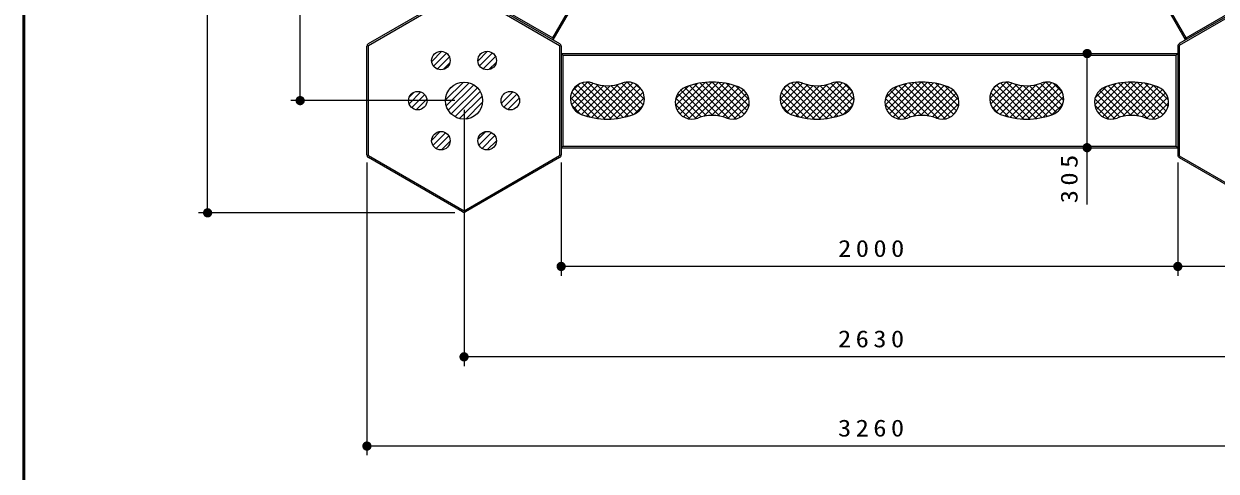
# Model space of a CAD drawing. Units: millimetres on the paper, scale 1:30. Extents: x 55 to 420, y -309 to -40.
# Drawn here: x 55 to 183.9, y -182.8 to -134.4 of the extents above; entities that cross this region are included whole.
import ezdxf

# ---------------------------------------------------------------- set-up
doc = ezdxf.new("R2010")
doc.units = ezdxf.units.MM
doc.layers.add('LY_1', color=7, linetype='Continuous', lineweight=13)
doc.layers.add('LY_4', color=7, linetype='Continuous', lineweight=13)
doc.styles.add('ＭＳ ゴシック', font='')
doc.styles.get('ＭＳ ゴシック').set_extended_font_data('MS Gothic')

# ---------------------------------------------------------------- blocks, each defined once
blk = doc.blocks.new('filled_dot')
at = {"color": 0, "linetype": 'Continuous', "lineweight": -2, "const_width": 1.25}
blk.add_lwpolyline([(-0.625, 0, 1), (0.625, 0, 1)], format="xyb", close=True, dxfattribs=at)

msp = doc.modelspace()

# ---------------------------------------------------------------- linework, layer by layer
at = {"layer": 'LY_1'}
for p, q in [((74.869, -154.847), (74.869, -54.676)), ((84.872, -142.722), (84.872, -66.801)), ((112.181, -135.943), (145.348, -78.497)), ((180.665, -135.943), (147.499, -78.497)), ((92.257, -136.756), (102.59, -130.79)), ((102.59, -130.79), (112.923, -136.756)), ((103.665, -131.026), (112.181, -135.943)), ((190.257, -130.79), (179.923, -136.756)), ((180.665, -135.943), (189.181, -131.026)), ((112.181, -135.943), (112.242, -136.171)), ((180.604, -136.171), (180.665, -135.943)), ((92.257, -148.688), (92.257, -136.756)), ((99.095, -138.493), (100.191, -137.397)), ((99.296, -138.999), (100.697, -137.598)), ((104.091, -138.446), (105.144, -137.394)), ((104.274, -138.971), (105.668, -137.576)), ((112.923, -136.756), (112.923, -148.688)), ((113.09, -137.639), (113.257, -137.806)), ((113.257, -137.806), (113.257, -147.639)), ((113.257, -137.806), (179.59, -137.806)), ((169.953, -153.957), (169.953, -137.639)), ((179.757, -137.639), (179.59, -137.806)), ((179.59, -147.639), (179.59, -137.806)), ((179.923, -136.756), (179.923, -148.688)), ((99.692, -139.31), (101.008, -137.995)), ((100.352, -139.357), (101.055, -138.654)), ((104.658, -139.294), (105.992, -137.96)), ((105.286, -139.373), (106.071, -138.588)), ((96.649, -143.06), (97.928, -141.781)), ((100.591, -142.654), (102.521, -140.723)), ((100.67, -143.282), (103.15, -140.802)), ((100.887, -143.772), (103.639, -141.02)), ((100.928, -141.609), (101.477, -141.061)), ((101.203, -144.163), (104.031, -141.335)), ((101.608, -144.465), (104.333, -141.741)), ((106.625, -142.984), (107.852, -141.757)), ((114.091, -142.589), (115.956, -140.724)), ((114.212, -143.175), (116.542, -140.845)), ((114.307, -141.666), (115.033, -140.939)), ((114.468, -143.626), (117.086, -141.008)), ((117.849, -144.719), (114.504, -141.374)), ((114.827, -143.975), (117.696, -141.105)), ((118.546, -144.709), (114.874, -141.037)), ((115.289, -144.219), (118.396, -141.112)), ((119.191, -144.647), (115.35, -140.805)), ((115.82, -144.396), (119.246, -140.97)), ((119.792, -144.54), (115.976, -140.724)), ((116.383, -144.539), (120.198, -140.725)), ((120.355, -144.397), (116.926, -140.967)), ((116.984, -144.646), (120.826, -140.804)), ((117.628, -144.709), (121.303, -141.034)), ((120.886, -144.221), (117.777, -141.111)), ((118.325, -144.719), (121.673, -141.37)), ((121.35, -143.977), (118.478, -141.105)), ((121.709, -143.63), (119.089, -141.009)), ((121.966, -143.179), (119.633, -140.846)), ((122.089, -142.595), (120.218, -140.724)), ((121.881, -141.68), (121.133, -140.932)), ((125.453, -143.248), (127.816, -140.884)), ((125.468, -142.526), (126.848, -141.145)), ((125.636, -143.771), (128.648, -140.76)), ((125.935, -144.18), (129.392, -140.722)), ((128.809, -144.365), (126.024, -141.58)), ((126.334, -144.487), (130.073, -140.749)), ((129.473, -144.323), (126.448, -141.298)), ((126.847, -144.682), (130.704, -140.825)), ((130.259, -144.402), (126.965, -141.107)), ((131.248, -144.683), (127.516, -140.951)), ((127.542, -144.694), (131.294, -140.943)), ((131.962, -144.69), (128.103, -140.831)), ((128.53, -144.413), (131.847, -141.096)), ((132.483, -144.504), (128.731, -140.752)), ((129.327, -144.323), (132.367, -141.283)), ((132.889, -144.202), (129.409, -140.722)), ((129.998, -144.36), (132.799, -141.559)), ((133.194, -143.801), (130.148, -140.755)), ((133.386, -143.286), (130.973, -140.873)), ((133.391, -142.584), (131.93, -141.123)), ((136.757, -142.55), (138.585, -140.723)), ((136.868, -143.146), (139.18, -140.834)), ((137.028, -141.572), (137.607, -140.993)), ((137.118, -143.604), (139.721, -141)), ((140.475, -144.717), (137.153, -141.396)), ((137.471, -143.958), (140.327, -141.102)), ((141.176, -144.711), (137.517, -141.053)), ((137.927, -144.209), (141.021, -141.114)), ((141.823, -144.651), (137.987, -140.815)), ((138.456, -144.387), (141.859, -140.984)), ((142.426, -144.547), (138.602, -140.723)), ((139.018, -144.532), (142.823, -140.727)), ((142.992, -144.406), (139.538, -140.952)), ((139.616, -144.641), (143.462, -140.795)), ((140.257, -144.707), (143.946, -141.018)), ((143.524, -144.232), (140.401, -141.108)), ((140.951, -144.72), (144.322, -141.349)), ((143.994, -143.994), (141.108, -141.108)), ((141.713, -144.665), (144.597, -141.781)), ((144.359, -143.651), (141.723, -141.016)), ((144.621, -143.207), (142.271, -140.857)), ((144.753, -142.632), (142.847, -140.726)), ((144.586, -141.758), (143.721, -140.893)), ((148.114, -143.214), (150.433, -140.895)), ((148.147, -142.474), (149.455, -141.166)), ((148.289, -143.746), (151.271, -140.764)), ((148.583, -144.16), (152.02, -140.723)), ((151.441, -144.37), (148.67, -141.599)), ((148.976, -144.473), (152.704, -140.746)), ((152.1, -144.322), (149.089, -141.311)), ((149.481, -144.675), (153.337, -140.819)), ((152.878, -144.393), (149.602, -141.117)), ((153.863, -144.671), (150.152, -140.959)), ((150.162, -144.702), (153.928, -140.935)), ((154.596, -144.696), (150.736, -140.837)), ((151.147, -144.423), (154.484, -141.087)), ((155.124, -144.517), (151.362, -140.755)), ((151.953, -144.324), (155.007, -141.271)), ((155.536, -144.222), (152.036, -140.722)), ((152.63, -144.355), (155.444, -141.541)), ((155.847, -143.826), (152.772, -140.751)), ((156.046, -143.318), (153.591, -140.864)), ((156.066, -142.631), (154.539, -141.104)), ((159.423, -142.511), (161.212, -140.722)), ((159.525, -143.117), (161.818, -140.823)), ((159.768, -143.581), (162.356, -140.992)), ((159.778, -141.449), (160.151, -141.077)), ((163.101, -144.716), (159.802, -141.418)), ((160.115, -143.941), (162.958, -141.098)), ((163.805, -144.713), (160.161, -141.069)), ((160.565, -144.198), (163.646, -141.117)), ((164.455, -144.656), (160.624, -140.825)), ((161.093, -144.378), (164.474, -140.997)), ((165.06, -144.554), (161.228, -140.722)), ((161.652, -144.525), (165.446, -140.731)), ((165.628, -144.415), (162.149, -140.936)), ((162.248, -144.636), (166.098, -140.786)), ((162.887, -144.704), (166.589, -141.003)), ((166.162, -144.242), (163.025, -141.104)), ((163.578, -144.721), (166.97, -141.328)), ((166.637, -144.01), (163.739, -141.111)), ((164.335, -144.671), (167.251, -141.754)), ((167.008, -143.673), (164.358, -141.023)), ((167.276, -143.235), (164.909, -140.867)), ((167.417, -142.669), (165.477, -140.728)), ((167.284, -141.828), (166.317, -140.861)), ((170.775, -143.18), (173.05, -140.905)), ((170.828, -142.42), (172.061, -141.187)), ((170.943, -143.72), (173.894, -140.769)), ((171.23, -144.139), (174.647, -140.723)), ((174.074, -144.375), (171.316, -141.618)), ((171.618, -144.458), (175.334, -140.743)), ((174.728, -144.322), (171.729, -141.324)), ((172.116, -144.668), (175.97, -140.814)), ((175.497, -144.384), (172.239, -141.126)), ((172.783, -144.708), (176.563, -140.928)), ((176.477, -144.657), (172.787, -140.967)), ((177.229, -144.702), (173.37, -140.843)), ((173.763, -144.435), (177.121, -141.077)), ((177.765, -144.531), (173.993, -140.759)), ((174.579, -144.326), (177.646, -141.259)), ((178.182, -144.241), (174.664, -140.723)), ((175.261, -144.351), (178.089, -141.523)), ((178.499, -143.851), (175.396, -140.748)), ((178.705, -143.35), (176.21, -140.855)), ((178.74, -142.678), (177.148, -141.086)), ((101.59, -142.722), (83.872, -142.722)), ((96.669, -142.333), (97.201, -141.801)), ((96.937, -143.479), (98.347, -142.069)), ((97.416, -143.707), (98.575, -142.549)), ((102.115, -144.665), (104.533, -142.247)), ((102.773, -144.714), (104.582, -142.906)), ((106.835, -142.066), (106.934, -141.967)), ((106.885, -143.431), (108.299, -142.017)), ((107.334, -143.689), (108.557, -142.466)), ((116.217, -144.501), (114.096, -142.38)), ((117.082, -144.659), (114.236, -141.813)), ((119.091, -144.66), (121.942, -141.808)), ((119.955, -144.503), (122.084, -142.374)), ((127.69, -144.661), (125.485, -142.456)), ((128.224, -144.487), (125.7, -141.963)), ((130.587, -144.477), (133.129, -141.936)), ((131.121, -144.651), (133.352, -142.42)), ((131.762, -144.717), (133.418, -143.061)), ((138.832, -144.489), (136.76, -142.417)), ((139.703, -144.653), (136.891, -141.841)), ((142.57, -144.515), (144.747, -142.338)), ((150.326, -144.669), (148.144, -142.487)), ((150.86, -144.496), (148.352, -141.988)), ((153.223, -144.469), (155.78, -141.912)), ((153.757, -144.642), (156.009, -142.39)), ((154.386, -144.72), (156.087, -143.019)), ((161.446, -144.476), (159.425, -142.454)), ((162.325, -144.647), (159.546, -141.869)), ((165.186, -144.527), (167.41, -142.303)), ((172.961, -144.676), (170.803, -142.518)), ((173.496, -144.505), (171.004, -142.012)), ((175.859, -144.461), (178.43, -141.889)), ((176.394, -144.632), (178.667, -142.36)), ((177.012, -144.721), (178.756, -142.978)), ((102.59, -143.722), (102.59, -171.407)), ((115.189, -144.18), (114.232, -143.224)), ((120.98, -144.185), (121.952, -143.213)), ((127.035, -144.712), (125.433, -143.111)), ((137.784, -144.148), (136.931, -143.295)), ((143.582, -144.21), (144.644, -143.148)), ((149.657, -144.707), (148.105, -143.155)), ((160.371, -144.108), (159.638, -143.374)), ((166.187, -144.233), (167.332, -143.088)), ((172.278, -144.701), (170.778, -143.201)), ((99.093, -146.981), (100.018, -146.055)), ((99.225, -147.555), (100.592, -146.188)), ((99.577, -147.911), (100.948, -146.539)), ((104.098, -146.925), (104.962, -146.061)), ((104.207, -147.523), (105.56, -146.17)), ((104.546, -147.891), (105.929, -146.508)), ((100.143, -148.051), (101.089, -147.106)), ((105.092, -148.052), (106.09, -147.054)), ((113.257, -147.639), (113.09, -147.806)), ((113.257, -147.639), (179.59, -147.639)), ((179.59, -147.639), (179.757, -147.806)), ((92.09, -149.4), (92.09, -181.044)), ((102.59, -154.654), (92.257, -148.688)), ((112.923, -148.688), (102.59, -154.654)), ((113.09, -149.4), (113.09, -161.637)), ((179.757, -149.4), (179.757, -161.637)), ((179.923, -148.688), (190.257, -154.654)), ((179.757, -149.784), (179.757, -161.637)), ((101.59, -154.847), (73.869, -154.847)), ((179.757, -160.637), (113.09, -160.637)), ((200.757, -160.637), (179.757, -160.637)), ((190.257, -170.407), (102.59, -170.407)), ((200.757, -180.044), (92.09, -180.044))]:
    msp.add_line(p, q, dxfattribs=at)
at = {"layer": 'LY_1', "lineweight": 25}
for p, q in [((112.242, -136.171), (145.576, -78.436)), ((180.604, -136.171), (147.271, -78.436)), ((92.257, -136.564), (102.423, -130.694)), ((102.757, -130.694), (112.923, -136.564)), ((190.09, -130.694), (179.923, -136.564)), ((92.09, -148.592), (92.09, -136.853)), ((113.09, -136.853), (113.09, -148.592)), ((113.09, -137.639), (179.757, -137.639)), ((179.757, -136.853), (179.757, -148.592)), ((113.09, -147.806), (179.757, -147.806)), ((102.423, -154.75), (92.257, -148.881)), ((112.923, -148.881), (102.757, -154.75)), ((179.923, -148.881), (190.09, -154.75))]:
    msp.add_line(p, q, dxfattribs=at)
for centre, radius in [((100.09, -138.392), 1), ((105.09, -138.392), 1), ((97.59, -142.722), 1), ((102.59, -142.722), 2), ((107.59, -142.722), 1), ((100.09, -147.052), 1), ((105.09, -147.052), 1)]:
    msp.add_circle(centre, radius, dxfattribs=at)
for centre, radius, start, end in [((92.423, -136.853), 0.333, 120, 180), ((112.757, -136.853), 0.333, 0, 60), ((180.09, -136.853), 0.333, 120, 180), ((115.89, -142.522), 1.8, 69.39031, 249.39031), ((118.09, -136.672), 4.45, 249.39031, 290.60969), ((120.29, -142.522), 1.8, 290.60969, 110.60969), ((127.223, -142.922), 1.8, 110.60969, 290.60969), ((129.423, -148.772), 8.05, 69.39031, 110.60969), ((131.623, -142.922), 1.8, 249.39031, 69.39031), ((138.557, -142.522), 1.8, 69.39031, 249.39031), ((140.757, -136.672), 4.45, 249.39031, 290.60969), ((142.957, -142.522), 1.8, 290.60969, 110.60969), ((149.89, -142.922), 1.8, 110.60969, 290.60969), ((152.09, -148.772), 8.05, 69.39031, 110.60969), ((154.29, -142.922), 1.8, 249.39031, 69.39031), ((161.223, -142.522), 1.8, 69.39031, 249.39031), ((163.423, -136.672), 4.45, 249.39031, 290.60969), ((165.623, -142.522), 1.8, 290.60969, 110.60969), ((172.557, -142.922), 1.8, 110.60969, 290.60969), ((174.757, -148.772), 8.05, 69.39031, 110.60969), ((176.957, -142.922), 1.8, 249.39031, 69.39031), ((118.09, -136.672), 8.05, 249.39031, 290.60969), ((129.423, -148.772), 4.45, 69.39031, 110.60969), ((140.757, -136.672), 8.05, 249.39031, 290.60969), ((152.09, -148.772), 4.45, 69.39031, 110.60969), ((163.423, -136.672), 8.05, 249.39031, 290.60969), ((174.757, -148.772), 4.45, 69.39031, 110.60969), ((92.423, -148.592), 0.333, 180, 240), ((112.757, -148.592), 0.333, 300, 0), ((180.09, -148.592), 0.333, 180, 240), ((102.59, -154.462), 0.333, 240, 300)]:
    msp.add_arc(centre, radius, start, end, dxfattribs=at)
at = {"layer": 'LY_4', "lineweight": 50}
msp.add_line((55, -40), (55, -297), dxfattribs=at)

# ---------------------------------------------------------------- block references
at = {"layer": 'LY_1', "xscale": 0.4, "yscale": 0.4}
for p, rotation in [((169.953, -137.639), 270), ((84.872, -142.722), 90), ((169.953, -147.806), 90), ((74.869, -154.847), 90), ((179.757, -160.637), 180)]:
    msp.add_blockref('filled_dot', p, dxfattribs=dict(at, rotation=rotation))
for p in [(113.09, -160.637), (179.757, -160.637), (102.59, -170.407), (92.09, -180.044)]:
    msp.add_blockref('filled_dot', p, dxfattribs=at)

# ---------------------------------------------------------------- texts
at = {"layer": 'LY_1', "insert": (168.953, -150.957), "char_height": 1.833, "attachment_point": 8, "rotation": 90, "style": 'ＭＳ ゴシック'}
msp.add_mtext('\\T1.33;\\W1.15;305', dxfattribs=at)
at = {"layer": 'LY_1', "char_height": 1.833, "attachment_point": 8, "style": 'ＭＳ ゴシック'}
for s, insert in [('\\T1.33;\\W1.15;2000', (146.847, -159.637)), ('\\T1.33;\\W1.15;2630', (146.833, -169.407)), ('\\T1.33;\\W1.15;3260', (146.833, -179.044))]:
    msp.add_mtext(s, dxfattribs=dict(at, insert=insert))

doc.saveas('drawing.dxf')
